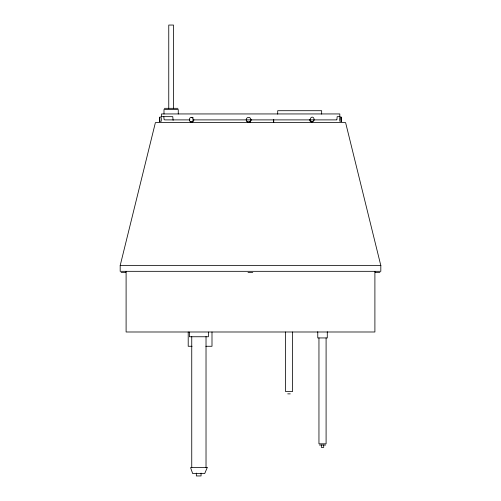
<?xml version="1.0" encoding="UTF-8"?>
<svg xmlns="http://www.w3.org/2000/svg" width="501" height="501" viewBox="0 0 501 501"><rect width="100%" height="100%" fill="white"/><g stroke="black" fill="none" stroke-linecap="round" stroke-linejoin="round"><path stroke-width="0.75" d="M273.571 122.607L273.652 119.633M336.897 119.633L337.186 116.658L340.248 116.658M120.227 265.373L155.398 122.607L345.602 122.607L380.773 265.373M160.802 117.478C161.491 116.589 161.547 121.9 160.84 121.593M340.16 121.586C339.446 121.574 339.584 116.194 340.248 117.516M164.303 108.329L177.943 108.329M160.752 116.658L172.776 116.658L173.102 120.378M164.553 119.889L189.935 119.889M193.01 119.889L336.778 119.889M121.104 272.513L125.857 272.513M248.02 272.513L252.78 272.513M375.143 272.513L379.896 272.513M192.046 346.272L188.207 346.272L188.207 331.994M205.861 346.272L211.998 346.272L211.998 331.994M287.737 393.861L290.279 393.861M319.387 445.02L325.663 445.02M163.814 116.658L164.103 119.633M374.898 271.323L374.898 331.994L126.102 331.994L126.102 271.323M339.816 116.915L339.816 113.94L161.516 113.94L161.516 116.915M327.285 331.737L327.285 337.943L317.766 337.943L317.766 331.737M326.095 337.943L326.095 443.83L318.955 443.83L318.955 337.943M323.715 445.02L323.715 447.399L321.335 447.399L321.335 445.02M321.655 114.109L321.655 110.708L277.698 110.708L277.698 114.109M292.615 331.994L292.615 391.481L285.476 391.481L285.476 331.994M273.728 119.633L273.728 122.607M250.5 120.378L250.5 122.607M208.385 332.1L208.385 336.753L189.378 336.753L189.378 332.1M206.024 336.559L206.024 467.621M201.058 473.094L201.058 475.95L196.336 475.95L196.336 473.094M191.745 336.559L191.745 467.621M178.262 113.984L178.262 109.519L163.99 109.519L163.99 113.984M173.49 108.329L173.49 25.05L168.756 25.05L168.756 108.329M251.076 119.52A2.38 2.361 -90 0 1 248.934 122.1A2.38 2.361 -90 0 1 246.373 119.946M312.411 121.568A2.38 1.885 -90 0 1 309.593 119.476M192.872 117.591A2.38 1.885 -90 0 1 193.267 117.954M193.856 119.62A2.38 1.885 -90 0 1 191.532 122M191.069 121.774A2.38 1.885 -90 0 1 190.674 121.411M191.921 117.303A2.38 1.885 -90 0 1 192.409 117.372M340.924 118.987L341.262 121.73L341.2 116.996L340.924 118.987M159.493 118.994L159.819 121.831L159.775 117.077L159.493 118.994M207.207 467.621L204.715 473.57L192.678 473.57L190.555 467.621L207.207 467.621M380.816 265.373L120.184 265.373L120.184 271.323L380.816 271.323L380.816 265.373M250.381 121.261A2.38 2.361 -90 0 0 248.972 117.391A2.38 2.361 -90 0 0 246.354 120.553A2.38 2.361 -90 0 0 250.381 121.261M313.833 120.703A2.38 1.885 -90 0 0 312.223 117.115A2.38 1.885 -90 0 0 310.564 120.666A2.38 1.885 -90 0 0 313.833 120.703M192.616 121.323A2.38 1.885 -90 0 0 191.689 117.372A2.38 1.885 -90 0 0 189.434 120.359A2.38 1.885 -90 0 0 192.616 121.323"/></g></svg>
